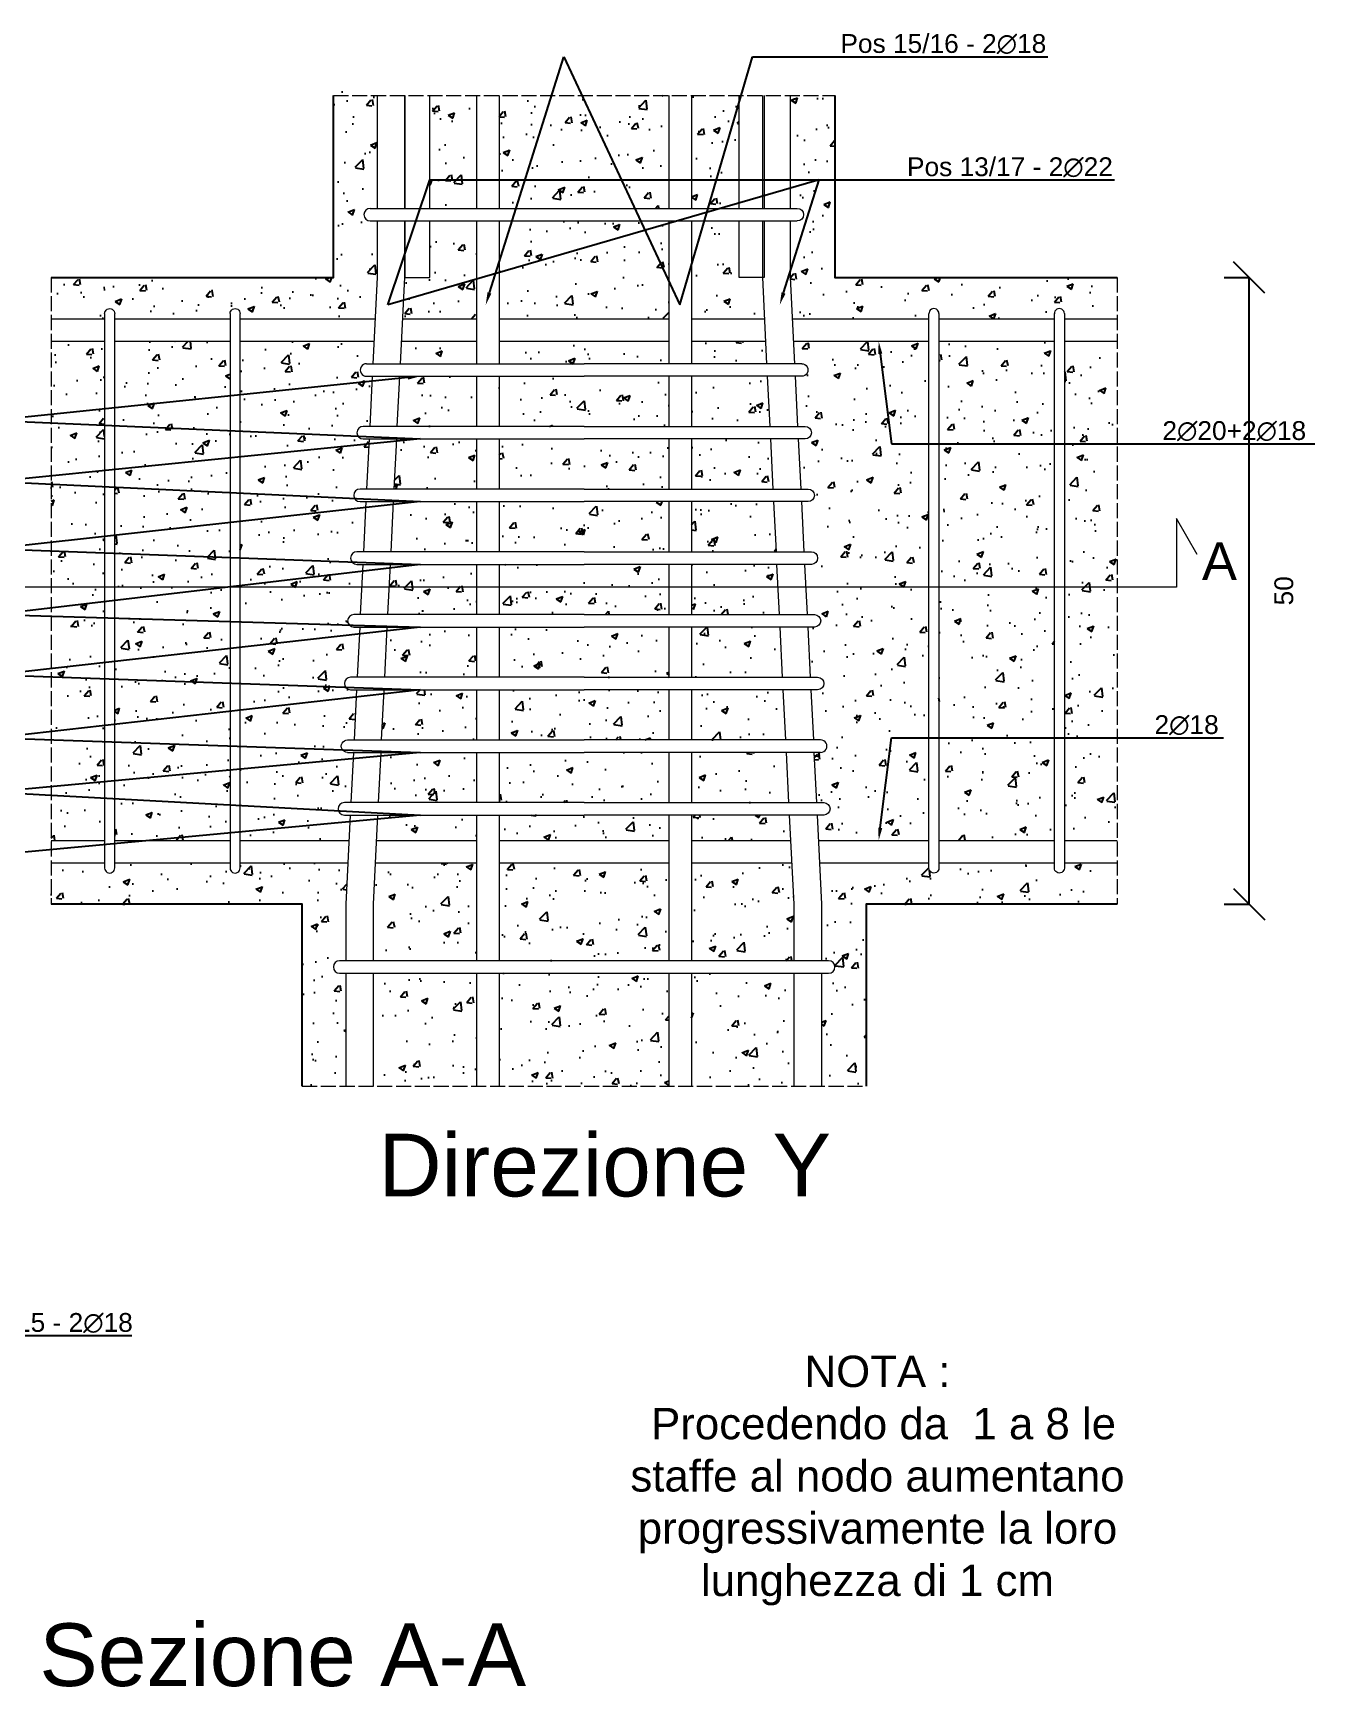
# Model space of a CAD drawing. Header units: millimetres. Extents: x -455371 to 117772, y -78417 to 116564.
# Drawn here: x -236743 to -235721, y 112740 to 114059 of the extents above; entities that cross this region are included whole.
import ezdxf
from ezdxf import colors
from ezdxf.entities.mleader import LeaderData, LeaderLine
from ezdxf.math import Vec2, Vec3

# ---------------------------------------------------------------- set-up
doc = ezdxf.new("R2010")
doc.units = ezdxf.units.MM
doc.linetypes.add('ACAD_ISO02W100', pattern=[15, 12, -3])
doc.layers.get('0').update_dxf_attribs({"color": 255})
for name, color, linetype, lineweight in [('armature', 5, 'Continuous', 18), ('Cls', 7, 'Continuous', 25), ('quote', 5, 'Continuous', 15), ('Scritte', 7, 'Continuous', 15), ('staffe', 10, 'Continuous', 15), ('tratteggio 1 a 50', 230, 'ACAD_ISO02W100', 15)]:
    doc.layers.add(name, color=color, linetype=linetype, lineweight=lineweight)
doc.layers.add('RETINI', color=253, linetype='Continuous')
doc.styles.get("Standard").update_dxf_attribs({"font": 'arial.ttf'})
doc.dimstyles.new('scala 1 a 10', dxfattribs={"dimtxt": 15, "dimasz": 25, "dimexe": 0.183, "dimexo": 0.1, "dimgap": 20, "dimtad": 2, "dimdec": 0, "dimlfac": 0.1, "dimzin": 0, "dimdsep": 46, "dimtxsty": 'Standard', "dimblk": 'OBLIQUE', "dimcen": -25, "dimadec": 0, "dimazin": 0, "dimtfac": 1, "dimtdec": 0, "dimtofl": 0, "dimtmove": 0, "dimatfit": 3, "dimfxl": 20, "dimfxlon": 1, "dimtolj": 1, "dimtzin": 0, "dimarcsym": 0})

# ---------------------------------------------------------------- blocks, each defined once
blk = doc.blocks.new('*U3242')
at = {"layer": 'staffe'}
blk.add_lwpolyline([(-4, -220.9), (-4, 221.1)], dxfattribs=at)
blk.add_lwpolyline([(4, 221.1), (4, -221.1, -1.019498), (-4, -220.9)], format="xyb", dxfattribs=at)
blk.add_arc((0, 221.1), 4, 0, 182.2127, dxfattribs=at)
blk = doc.blocks.new('*U3243')
at = {"layer": 'armature', "color": 0, "linetype": 'ByBlock', "lineweight": -2, "transparency": 16777216}
for p in [(0, 0), (100, 0)]:
    blk.add_blockref('*U3242', p, dxfattribs=at)
blk = doc.blocks.new('*U3236')
at = {"layer": 'staffe'}
blk.add_lwpolyline([(-4, -220.9), (-4, 221.1)], dxfattribs=at)
blk.add_lwpolyline([(4, 221.1), (4, -221.1, -1.019498), (-4, -220.9)], format="xyb", dxfattribs=at)
blk.add_arc((0, 221.1), 4, 0, 182.2127, dxfattribs=at)
blk = doc.blocks.new('*U3237')
at = {"layer": 'armature', "color": 0, "linetype": 'ByBlock', "lineweight": -2, "transparency": 16777216}
for p in [(0, 0), (100, 0)]:
    blk.add_blockref('*U3236', p, dxfattribs=at)
blk = doc.blocks.new('_Oblique')
at = {"color": 0, "linetype": 'ByBlock', "lineweight": -2}
blk.add_line((-0.5, -0.5), (0.5, 0.5), dxfattribs=at)
blk = doc.blocks.new('*D3402')
at = {"layer": 'Defpoints', "color": 0, "transparency": 16777216}
for p in [(-236503.7, 113864.6), (-235773.3, 113864.6), (-236528.7, 113364.6)]:
    blk.add_point(p, dxfattribs=at)
at = {"layer": 'quote', "color": 0, "lineweight": -2, "transparency": 16777216}
for p, q in [((-235793.3, 113864.6), (-235773.1, 113864.6)), ((-235773.3, 113364.6), (-235773.3, 113864.6)), ((-235793.3, 113364.6), (-235773.1, 113364.6))]:
    blk.add_line(p, q, dxfattribs=at)
at = {"layer": 'quote', "color": 0, "lineweight": -2, "transparency": 16777216, "xscale": 25, "yscale": 25, "zscale": 25}
for p, rotation in [((-235773.3, 113864.6), 90), ((-235773.3, 113364.6), 270)]:
    blk.add_blockref('_Oblique', p, dxfattribs=dict(at, rotation=rotation))
at = {"layer": 'quote', "color": 0, "transparency": 16777216, "insert": (-235745.6, 113614.6), "char_height": 15, "attachment_point": 5, "rotation": 90}
blk.add_mtext('\\A1;50', dxfattribs=at)

msp = doc.modelspace()

# ---------------------------------------------------------------- hatches: boundary and pattern name
at = {"layer": 'RETINI'}
h = msp.add_hatch(dxfattribs=at)
h.set_pattern_fill('AR-CONC', color=256, scale=0.29)
h.set_pattern_definition([(50, (95813.587, 0), (52.833554, -4.622335), [5.5245, -60.7695]), (355, (95813.587, 0), (-10.220592, 55.406485), [4.4196, -48.615769]), (100.451445, (95817.99, -0.385), (42.612962, 50.784148), [4.6951026, -51.646171]), (46.1842, (95813.59, 14.73), (78.612922, -12.192275), [8.28675, -91.15425]), (96.635558, (95820.14, 13.716), (68.847199, 71.753576), [7.042657, -77.469326]), (351.18415, (95813.59, 14.73), (68.847199, 71.753576), [6.62939, -72.923322]), (21, (95820.953, 11.05), (43.9681735, -29.6569075), [5.5245, -60.7695]), (326, (95820.953, 11.05), (17.922588, 53.41451), [4.4196, -48.6156]), (71.451445, (95824.617, 8.58), (61.8907616, 23.757603), [4.6951026, -51.646082]), (37.5, (95813.587, 0), (0.8956949, 24.5209613), [0, -48.02632, 0, -49.3522, 0, -48.79975]), (7.5, (95813.587, 0), (19.3777021, 29.0523667), [0, -28.13812, 0, -46.92142, 0, -18.59915]), (327.5, (95797.161, 0), (39.3212726, -1.6613358), [0, -18.415, 0, -57.4548, 0, -76.2381]), (317.5, (95789.795, 0), (42.9574626, 7.3736824), [0, -23.9395, 0, -38.15588, 0, -54.1401])])
h.paths.add_polyline_path([(-236686.1, 113813.6), (-236728.7, 113813.6), (-236728.7, 113415.6), (-236686.1, 113415.6)])
h.paths.add_polyline_path([(-236586.1, 113813.6), (-236678.1, 113813.6), (-236678.1, 113415.6), (-236586.1, 113415.6)])
h.paths.add_polyline_path([(-236475.2, 113735.7), (-236479.9, 113735.7, -1), (-236479.9, 113745.7), (-236474.7, 113745.7), (-236472.7, 113785.7), (-236477.2, 113785.7, -0.998059), (-236477.3, 113795.7), (-236472.2, 113795.7), (-236471.3, 113813.6), (-236578.1, 113813.6), (-236578.1, 113415.6), (-236491.2, 113415.6), (-236490.2, 113435.7), (-236494.9, 113435.7, -1), (-236494.9, 113445.7), (-236489.7, 113445.7), (-236487.7, 113485.7), (-236492.3, 113485.7, -1), (-236492.5, 113495.7), (-236487.2, 113495.7), (-236485.2, 113535.7), (-236489.9, 113535.7, -1), (-236489.9, 113545.7), (-236484.7, 113545.7), (-236482.7, 113585.7), (-236487.4, 113585.7, -1), (-236487.4, 113595.7), (-236482.2, 113595.7), (-236480.2, 113635.7), (-236484.9, 113635.7, -1), (-236484.9, 113645.7), (-236479.7, 113645.7), (-236477.7, 113685.7), (-236482.4, 113685.7, -1), (-236482.4, 113695.7), (-236477.2, 113695.7)])
h.paths.add_polyline_path([(-236389.4, 113785.7), (-236450.7, 113785.7), (-236452.7, 113745.7), (-236389.4, 113745.7)])
h.paths.add_polyline_path([(-236389.4, 113813.6), (-236449.3, 113813.6), (-236450.2, 113795.7), (-236389.4, 113795.7)])
h.paths.add_polyline_path([(-236236, 113813.6), (-236371.4, 113813.6), (-236371.4, 113795.7), (-236303.7, 113795.7), (-236236, 113795.7)])
h.paths.add_polyline_path([(-236236, 113785.7), (-236303.7, 113785.7), (-236371.4, 113785.7), (-236371.4, 113745.7), (-236303.7, 113745.7), (-236236, 113745.7)])
h.paths.add_polyline_path([(-236158.8, 113813.6), (-236218, 113813.6), (-236218, 113795.7), (-236157.9, 113795.7)])
h.paths.add_polyline_path([(-236157.4, 113785.7), (-236218, 113785.7), (-236218, 113745.7), (-236155.4, 113745.7)])
h.paths.add_polyline_path([(-236154.9, 113735.7), (-236218, 113735.7), (-236218, 113695.7), (-236152.9, 113695.7)])
h.paths.add_polyline_path([(-236236, 113735.7), (-236303.7, 113735.7), (-236371.4, 113735.7), (-236371.4, 113695.7), (-236303.7, 113695.7), (-236236, 113695.7)])
h.paths.add_polyline_path([(-236389.4, 113735.7), (-236453.2, 113735.7), (-236455.2, 113695.7), (-236389.4, 113695.7)])
h.paths.add_polyline_path([(-236389.4, 113685.7), (-236455.7, 113685.7), (-236457.7, 113645.7), (-236389.4, 113645.7)])
h.paths.add_polyline_path([(-236236, 113685.7), (-236303.7, 113685.7), (-236371.4, 113685.7), (-236371.4, 113645.7), (-236303.7, 113645.7), (-236236, 113645.7)])
h.paths.add_polyline_path([(-236152.4, 113685.7), (-236218, 113685.7), (-236218, 113645.7), (-236150.4, 113645.7)])
h.paths.add_polyline_path([(-236149.9, 113635.7), (-236218, 113635.7), (-236218, 113595.7), (-236147.9, 113595.7)])
h.paths.add_polyline_path([(-236236, 113635.7), (-236303.7, 113635.7), (-236371.4, 113635.7), (-236371.4, 113595.7), (-236303.7, 113595.7), (-236236, 113595.7)])
h.paths.add_polyline_path([(-236389.4, 113635.7), (-236458.2, 113635.7), (-236460.2, 113595.7), (-236389.4, 113595.7)])
h.paths.add_polyline_path([(-236389.4, 113585.7), (-236460.7, 113585.7), (-236462.7, 113545.7), (-236389.4, 113545.7)])
h.paths.add_polyline_path([(-236236, 113585.7), (-236303.7, 113585.7), (-236371.4, 113585.7), (-236371.4, 113545.7), (-236303.7, 113545.7), (-236236, 113545.7)])
h.paths.add_polyline_path([(-236147.4, 113585.7), (-236218, 113585.7), (-236218, 113545.7), (-236145.4, 113545.7)])
h.paths.add_polyline_path([(-236144.9, 113535.7), (-236218, 113535.7), (-236218, 113495.7), (-236142.9, 113495.7)])
h.paths.add_polyline_path([(-236236, 113535.7), (-236303.7, 113535.7), (-236371.4, 113535.7), (-236371.4, 113495.7), (-236303.7, 113495.7), (-236236, 113495.7)])
h.paths.add_polyline_path([(-236389.4, 113535.7), (-236463.2, 113535.7), (-236465.2, 113495.7), (-236389.4, 113495.7)])
h.paths.add_polyline_path([(-236389.4, 113485.7), (-236465.7, 113485.7), (-236467.7, 113445.7), (-236389.4, 113445.7)])
h.paths.add_polyline_path([(-236236, 113485.7), (-236303.7, 113485.7), (-236371.4, 113485.7), (-236371.4, 113445.7), (-236303.7, 113445.7), (-236236, 113445.7)])
h.paths.add_polyline_path([(-236142.4, 113485.7), (-236218, 113485.7), (-236218, 113445.7), (-236140.4, 113445.7)])
h.paths.add_polyline_path([(-236139.9, 113435.7), (-236218, 113435.7), (-236218, 113415.6), (-236138.9, 113415.6)])
h.paths.add_polyline_path([(-236236, 113435.7), (-236303.7, 113435.7), (-236371.4, 113435.7), (-236371.4, 113415.6), (-236236, 113415.6)])
h.paths.add_polyline_path([(-236389.4, 113435.7), (-236468.2, 113435.7), (-236469.2, 113415.6), (-236389.4, 113415.6)])
h.paths.add_polyline_path([(-236028.7, 113813.6), (-236136.8, 113813.6), (-236135.9, 113795.7), (-236130.2, 113795.7, -1.001944), (-236130.2, 113785.7), (-236135.4, 113785.7), (-236133.4, 113745.7), (-236127.5, 113745.7, -1), (-236127.5, 113735.7), (-236132.9, 113735.7), (-236130.9, 113695.7), (-236125, 113695.7, -1), (-236125, 113685.7), (-236130.4, 113685.7), (-236128.4, 113645.7), (-236122.5, 113645.7, -1), (-236122.5, 113635.7), (-236127.9, 113635.7), (-236125.9, 113595.7), (-236120, 113595.7, -1), (-236120, 113585.7), (-236125.4, 113585.7), (-236123.4, 113545.7), (-236117.5, 113545.7, -1), (-236117.5, 113535.7), (-236122.9, 113535.7), (-236120.9, 113495.7), (-236115.1, 113495.7, -1), (-236114.9, 113485.7), (-236120.4, 113485.7), (-236118.4, 113445.7), (-236112.5, 113445.7, -1), (-236112.5, 113435.7), (-236117.9, 113435.7), (-236116.9, 113415.6), (-236028.7, 113415.6)])
h.paths.add_polyline_path([(-235928.7, 113813.6), (-236020.7, 113813.6), (-236020.7, 113415.6), (-235928.7, 113415.6)])
h.paths.add_polyline_path([(-235878.7, 113813.6), (-235920.7, 113813.6), (-235920.7, 113415.6), (-235878.7, 113415.6)])
h.paths.add_polyline_path([(-236136.3, 113364.6), (-236138, 113397.6), (-236218, 113397.6), (-236218, 113319.6), (-236136.3, 113319.6)])
h.paths.add_polyline_path([(-236236, 113397.6), (-236371.4, 113397.6), (-236371.4, 113319.6), (-236236, 113319.6)])
h.paths.add_polyline_path([(-236389.4, 113397.6), (-236470.1, 113397.6), (-236471.7, 113364.6), (-236471.7, 113319.6), (-236389.4, 113319.6)])
h.paths.add_polyline_path([(-236389.4, 113309.6), (-236471.7, 113309.6), (-236471.7, 113219.6), (-236389.4, 113219.6)])
h.paths.add_polyline_path([(-236236, 113309.6), (-236371.4, 113309.6), (-236371.4, 113219.6), (-236236, 113219.6)])
h.paths.add_polyline_path([(-236136.3, 113309.6), (-236218, 113309.6), (-236218, 113219.6), (-236136.3, 113219.6)])
h.paths.add_polyline_path([(-236389.4, 113909.6), (-236426.7, 113909.6), (-236426.7, 113864.6), (-236446.7, 113864.6), (-236448.4, 113831.6), (-236389.4, 113831.6)])
h.paths.add_polyline_path([(-236236, 113909.6), (-236371.4, 113909.6), (-236371.4, 113831.6), (-236236, 113831.6)])
h.paths.add_polyline_path([(-236161.3, 113864.6), (-236180.1, 113864.6), (-236180.1, 113909.6), (-236218, 113909.6), (-236218, 113831.6), (-236159.7, 113831.6)])
h.paths.add_polyline_path([(-236180.1, 114009.6), (-236218, 114009.6), (-236218, 113919.6), (-236180.1, 113919.6)])
h.paths.add_polyline_path([(-236236, 114009.6), (-236371.4, 114009.6), (-236371.4, 113919.6), (-236236, 113919.6)])
h.paths.add_polyline_path([(-236389.4, 114009.6), (-236426.7, 114009.6), (-236426.7, 113919.6), (-236389.4, 113919.6)])
edge = h.paths.add_edge_path()
edge.add_line((-236139.3, 114009.6), (-236139.3, 113919.6))
edge.add_line((-236139.3, 113919.6), (-236133.7, 113919.6))
edge.add_arc((-236133.7, 113914.6), 5, -89.9825, 90, ccw=False)
edge.add_line((-236133.7, 113909.6), (-236139.3, 113909.6))
edge.add_line((-236139.3, 113909.6), (-236139.3, 113864.6))
edge.add_line((-236139.3, 113864.6), (-236137.7, 113831.6))
edge.add_line((-236137.7, 113831.6), (-236028.7, 113831.6))
edge.add_line((-236028.7, 113831.6), (-236028.7, 113835.5))
edge.add_arc((-236024.7, 113835.6), 4, 0.0004, 182.2127, ccw=False)
edge.add_line((-236020.7, 113835.6), (-236020.7, 113831.6))
edge.add_line((-236020.7, 113831.6), (-235928.7, 113831.6))
edge.add_line((-235928.7, 113831.6), (-235928.7, 113835.5))
edge.add_arc((-235924.7, 113835.6), 4, 0.0004, 182.2127, ccw=False)
edge.add_line((-235920.7, 113835.6), (-235920.7, 113831.6))
edge.add_line((-235920.7, 113831.6), (-235878.7, 113831.6))
edge.add_line((-235878.7, 113831.6), (-235878.7, 113864.6))
edge.add_line((-235878.7, 113864.6), (-236103.7, 113864.6))
edge.add_line((-236103.7, 113864.6), (-236103.7, 114009.6))
edge.add_line((-236103.7, 114009.6), (-236139.3, 114009.6))
edge = h.paths.add_edge_path()
edge.add_line((-236114.3, 113219.6), (-236078.7, 113219.6))
edge.add_line((-236078.7, 113219.6), (-236078.7, 113364.6))
edge.add_line((-236078.7, 113364.6), (-235878.7, 113364.6))
edge.add_line((-235878.7, 113364.6), (-235878.7, 113397.6))
edge.add_line((-235878.7, 113397.6), (-235920.7, 113397.6))
edge.add_line((-235920.7, 113397.6), (-235920.7, 113393.5))
edge.add_arc((-235924.7, 113393.5), 4, -177.7873, 0, ccw=False)
edge.add_line((-235928.7, 113393.3), (-235928.7, 113397.6))
edge.add_line((-235928.7, 113397.6), (-236020.7, 113397.6))
edge.add_line((-236020.7, 113397.6), (-236020.7, 113393.5))
edge.add_arc((-236024.7, 113393.5), 4, -177.7873, 0, ccw=False)
edge.add_line((-236028.7, 113393.3), (-236028.7, 113397.6))
edge.add_line((-236028.7, 113397.6), (-236116, 113397.6))
edge.add_line((-236116, 113397.6), (-236114.3, 113364.6))
edge.add_line((-236114.3, 113364.6), (-236114.3, 113319.6))
edge.add_line((-236114.3, 113319.6), (-236108.7, 113319.6))
edge.add_arc((-236108.7, 113314.6), 5, -90, 90, ccw=False)
edge.add_line((-236108.7, 113309.6), (-236114.3, 113309.6))
edge.add_line((-236114.3, 113309.6), (-236114.3, 113219.6))
edge = h.paths.add_edge_path()
edge.add_line((-236528.7, 113219.6), (-236493.7, 113219.6))
edge.add_line((-236493.7, 113219.6), (-236493.7, 113309.6))
edge.add_line((-236493.7, 113309.6), (-236498.7, 113309.6))
edge.add_arc((-236498.7, 113314.6), 5, 90, 270, ccw=False)
edge.add_line((-236498.7, 113319.6), (-236493.7, 113319.6))
edge.add_line((-236493.7, 113319.6), (-236493.7, 113364.6))
edge.add_line((-236493.7, 113364.6), (-236492.1, 113397.6))
edge.add_line((-236492.1, 113397.6), (-236578.1, 113397.6))
edge.add_line((-236578.1, 113397.6), (-236578.1, 113393.6))
edge.add_arc((-236582.1, 113393.5), 4, -180, 2.2127, ccw=False)
edge.add_line((-236586.1, 113393.5), (-236586.1, 113397.6))
edge.add_line((-236586.1, 113397.6), (-236678.1, 113397.6))
edge.add_line((-236678.1, 113397.6), (-236678.1, 113393.6))
edge.add_arc((-236682.1, 113393.5), 4, -180, 2.2127, ccw=False)
edge.add_line((-236686.1, 113393.5), (-236686.1, 113397.6))
edge.add_line((-236686.1, 113397.6), (-236728.7, 113397.6))
edge.add_line((-236728.7, 113397.6), (-236728.7, 113364.6))
edge.add_line((-236728.7, 113364.6), (-236528.7, 113364.6))
edge.add_line((-236528.7, 113364.6), (-236528.7, 113219.6))
edge = h.paths.add_edge_path()
edge.add_line((-236479.3, 114014.6), (-236503.7, 114014.6))
edge.add_line((-236503.7, 114014.6), (-236503.7, 113864.6))
edge.add_line((-236503.7, 113864.6), (-236728.7, 113864.6))
edge.add_line((-236728.7, 113864.6), (-236728.7, 113831.6))
edge.add_line((-236728.7, 113831.6), (-236686.1, 113831.6))
edge.add_line((-236686.1, 113831.6), (-236686.1, 113835.6))
edge.add_arc((-236682.1, 113835.6), 4, 2.2127, 180.0004, ccw=False)
edge.add_line((-236678.1, 113835.8), (-236678.1, 113831.6))
edge.add_line((-236678.1, 113831.6), (-236586.1, 113831.6))
edge.add_line((-236586.1, 113831.6), (-236586.1, 113835.6))
edge.add_arc((-236582.1, 113835.6), 4, 2.2127, 180.0004, ccw=False)
edge.add_line((-236578.1, 113835.8), (-236578.1, 113831.6))
edge.add_line((-236578.1, 113831.6), (-236470.4, 113831.6))
edge.add_line((-236470.4, 113831.6), (-236468.7, 113864.6))
edge.add_line((-236468.7, 113864.6), (-236468.7, 113909.6))
edge.add_line((-236468.7, 113909.6), (-236474.3, 113909.6))
edge.add_arc((-236474.3, 113914.6), 5, 90.0176, 270.0177, ccw=False)
edge.add_line((-236474.3, 113919.6), (-236468.7, 113919.6))
edge.add_line((-236468.7, 113919.6), (-236468.7, 114009.6))
edge.add_line((-236468.7, 114009.6), (-236474.3, 114009.6))
edge.add_arc((-236474.3, 114014.6), 5, 180, 270.0177, ccw=False)

# ---------------------------------------------------------------- linework, layer by layer
at = {"layer": 'armature'}
for points in [[(-236468.7, 114009.6), (-236468.7, 113919.6)], [(-236446.7, 113919.6), (-236446.7, 114009.6)], [(-236446.7, 114009.6), (-236446.7, 113919.6)], [(-236426.7, 113919.6), (-236426.7, 114009.6)], [(-236389.4, 113919.6), (-236389.4, 114009.6)], [(-236371.4, 114009.6), (-236371.4, 113919.6)], [(-236236, 113919.6), (-236236, 114009.6)], [(-236218, 114009.6), (-236218, 113919.6)], [(-236180.1, 113919.6), (-236180.1, 114009.6)], [(-236161.3, 113919.6), (-236161.3, 114009.6)], [(-236160.1, 114009.6), (-236160.1, 113919.6)], [(-236139.3, 114009.6), (-236139.3, 113919.6)], [(-236468.7, 113909.6), (-236468.7, 113864.6), (-236472.2, 113795.7)], [(-236450.2, 113795.7), (-236446.7, 113864.6), (-236446.7, 113909.6)], [(-236446.7, 113909.6), (-236446.7, 113864.6), (-236426.7, 113864.6), (-236426.7, 113909.6)], [(-236389.4, 113795.7), (-236389.4, 113909.6)], [(-236371.4, 113909.6), (-236371.4, 113795.7)], [(-236236, 113795.7), (-236236, 113909.6)], [(-236218, 113909.6), (-236218, 113795.7)], [(-236160.1, 113909.6), (-236160.1, 113864.6), (-236180.1, 113864.6), (-236180.1, 113909.6)], [(-236157.9, 113795.7), (-236161.3, 113864.6), (-236161.3, 113909.6)], [(-236139.3, 113909.6), (-236139.3, 113864.6), (-236135.9, 113795.7)], [(-236728.7, 113831.6), (-236686.1, 113831.6)], [(-236678.1, 113831.6), (-236586.1, 113831.6)], [(-236578.1, 113831.6), (-236470.4, 113831.6)], [(-236448.4, 113831.6), (-236389.4, 113831.6)], [(-236371.4, 113831.6), (-236236, 113831.6)], [(-236218, 113831.6), (-236159.7, 113831.6)], [(-236137.7, 113831.6), (-236028.7, 113831.6)], [(-236020.7, 113831.6), (-235928.7, 113831.6)], [(-235920.7, 113831.6), (-235878.7, 113831.6)], [(-236728.7, 113813.6), (-236686.1, 113813.6)], [(-236678.1, 113813.6), (-236586.1, 113813.6)], [(-236578.1, 113813.6), (-236471.3, 113813.6)], [(-236449.3, 113813.6), (-236389.4, 113813.6)], [(-236371.4, 113813.6), (-236236, 113813.6)], [(-236218, 113813.6), (-236158.8, 113813.6)], [(-236136.8, 113813.6), (-236028.7, 113813.6)], [(-236020.7, 113813.6), (-235928.7, 113813.6)], [(-235920.7, 113813.6), (-235878.7, 113813.6)], [(-236472.7, 113785.7), (-236474.7, 113745.7)], [(-236452.7, 113745.7), (-236450.7, 113785.7)], [(-236389.4, 113745.7), (-236389.4, 113785.7)], [(-236371.4, 113785.7), (-236371.4, 113745.7)], [(-236236, 113745.7), (-236236, 113785.7)], [(-236218, 113785.7), (-236218, 113745.7)], [(-236155.4, 113745.7), (-236157.4, 113785.7)], [(-236135.4, 113785.7), (-236133.4, 113745.7)], [(-236475.2, 113735.7), (-236477.2, 113695.7)], [(-236455.2, 113695.7), (-236453.2, 113735.7)], [(-236389.4, 113695.7), (-236389.4, 113735.7)], [(-236371.4, 113735.7), (-236371.4, 113695.7)], [(-236236, 113695.7), (-236236, 113735.7)], [(-236218, 113735.7), (-236218, 113695.7)], [(-236152.9, 113695.7), (-236154.9, 113735.7)], [(-236132.9, 113735.7), (-236130.9, 113695.7)], [(-236477.7, 113685.7), (-236479.7, 113645.7)], [(-236457.7, 113645.7), (-236455.7, 113685.7)], [(-236389.4, 113645.7), (-236389.4, 113685.7)], [(-236371.4, 113685.7), (-236371.4, 113645.7)], [(-236236, 113645.7), (-236236, 113685.7)], [(-236218, 113685.7), (-236218, 113645.7)], [(-236150.4, 113645.7), (-236152.4, 113685.7)], [(-236130.4, 113685.7), (-236128.4, 113645.7)], [(-236480.2, 113635.7), (-236482.2, 113595.7)], [(-236460.2, 113595.7), (-236458.2, 113635.7)], [(-236389.4, 113595.7), (-236389.4, 113635.7)], [(-236371.4, 113635.7), (-236371.4, 113595.7)], [(-236236, 113595.7), (-236236, 113635.7)], [(-236218, 113635.7), (-236218, 113595.7)], [(-236147.9, 113595.7), (-236149.9, 113635.7)], [(-236127.9, 113635.7), (-236125.9, 113595.7)], [(-236482.7, 113585.7), (-236484.7, 113545.7)], [(-236462.7, 113545.7), (-236460.7, 113585.7)], [(-236389.4, 113545.7), (-236389.4, 113585.7)], [(-236371.4, 113585.7), (-236371.4, 113545.7)], [(-236236, 113545.7), (-236236, 113585.7)], [(-236218, 113585.7), (-236218, 113545.7)], [(-236145.4, 113545.7), (-236147.4, 113585.7)], [(-236125.4, 113585.7), (-236123.4, 113545.7)], [(-236485.2, 113535.7), (-236487.2, 113495.7)], [(-236465.2, 113495.7), (-236463.2, 113535.7)], [(-236389.4, 113495.7), (-236389.4, 113535.7)], [(-236371.4, 113535.7), (-236371.4, 113495.7)], [(-236236, 113495.7), (-236236, 113535.7)], [(-236218, 113535.7), (-236218, 113495.7)], [(-236142.9, 113495.7), (-236144.9, 113535.7)], [(-236122.9, 113535.7), (-236120.9, 113495.7)], [(-236487.7, 113485.7), (-236489.7, 113445.7)], [(-236467.7, 113445.7), (-236465.7, 113485.7)], [(-236389.4, 113445.7), (-236389.4, 113485.7)], [(-236371.4, 113485.7), (-236371.4, 113445.7)], [(-236236, 113445.7), (-236236, 113485.7)], [(-236218, 113485.7), (-236218, 113445.7)], [(-236140.4, 113445.7), (-236142.4, 113485.7)], [(-236120.4, 113485.7), (-236118.4, 113445.7)], [(-236490.2, 113435.7), (-236493.7, 113364.6), (-236493.7, 113319.6)], [(-236471.7, 113319.6), (-236471.7, 113364.6), (-236468.2, 113435.7)], [(-236389.4, 113319.6), (-236389.4, 113435.7)], [(-236371.4, 113435.7), (-236371.4, 113319.6)], [(-236236, 113319.6), (-236236, 113435.7)], [(-236218, 113435.7), (-236218, 113319.6)], [(-236136.3, 113319.6), (-236136.3, 113364.6), (-236139.9, 113435.7)], [(-236117.9, 113435.7), (-236114.3, 113364.6), (-236114.3, 113319.6)], [(-236728.7, 113415.6), (-236686.1, 113415.6)], [(-236678.1, 113415.6), (-236586.1, 113415.6)], [(-236578.1, 113415.6), (-236491.2, 113415.6)], [(-236469.2, 113415.6), (-236389.4, 113415.6)], [(-236371.4, 113415.6), (-236236, 113415.6)], [(-236218, 113415.6), (-236138.9, 113415.6)], [(-236116.9, 113415.6), (-236028.7, 113415.6)], [(-236020.7, 113415.6), (-235928.7, 113415.6)], [(-235920.7, 113415.6), (-235878.7, 113415.6)], [(-236728.7, 113397.6), (-236686.1, 113397.6)], [(-236678.1, 113397.6), (-236586.1, 113397.6)], [(-236578.1, 113397.6), (-236492.1, 113397.6)], [(-236470.1, 113397.6), (-236389.4, 113397.6)], [(-236371.4, 113397.6), (-236236, 113397.6)], [(-236218, 113397.6), (-236138, 113397.6)], [(-236116, 113397.6), (-236028.7, 113397.6)], [(-236020.7, 113397.6), (-235928.7, 113397.6)], [(-235920.7, 113397.6), (-235878.7, 113397.6)], [(-236493.7, 113309.6), (-236493.7, 113219.6)], [(-236471.7, 113219.6), (-236471.7, 113309.6)], [(-236389.4, 113219.6), (-236389.4, 113309.6)], [(-236371.4, 113309.6), (-236371.4, 113219.6)], [(-236236, 113219.6), (-236236, 113309.6)], [(-236218, 113309.6), (-236218, 113219.6)], [(-236136.3, 113219.6), (-236136.3, 113309.6)], [(-236114.3, 113309.6), (-236114.3, 113219.6)]]:
    msp.add_lwpolyline(points, dxfattribs=at)
at = {"layer": 'Cls'}
for points in [[(-236728.7, 113864.6), (-236503.7, 113864.6), (-236503.7, 114009.6)], [(-236103.7, 114009.6), (-236103.7, 113864.6), (-235878.7, 113864.6)], [(-236528.7, 113219.6), (-236528.7, 113364.6), (-236728.7, 113364.6)], [(-235878.7, 113364.6), (-236078.7, 113364.6), (-236078.7, 113219.6)]]:
    msp.add_lwpolyline(points, dxfattribs=at)
at = {"layer": 'quote'}
for p, q in [((-235814.9, 113643.5), (-235831.4, 113672.3)), ((-235831.4, 113672.3), (-235831.4, 113617.5)), ((-235831.4, 113617.5), (-236822.7, 113617.5))]:
    msp.add_line(p, q, dxfattribs=at)
at = {"layer": 'staffe'}
for points in [[(-236474.3, 113919.6, 1), (-236474.3, 113909.6), (-236133.7, 113909.6)], [(-236474.3, 113919.6), (-236133.7, 113919.6, -1), (-236133.7, 113909.6)], [(-236477.2, 113795.7, 1.001944), (-236477.2, 113785.7), (-236303.7, 113785.7)], [(-236130.2, 113795.7, -1.001944), (-236130.2, 113785.7), (-236303.7, 113785.7)], [(-236303.7, 113745.7), (-236479.9, 113745.7, 1), (-236479.9, 113735.7), (-236303.7, 113735.7)], [(-236303.7, 113745.7), (-236127.5, 113745.7, -1), (-236127.5, 113735.7), (-236303.7, 113735.7)], [(-236303.7, 113695.7), (-236482.4, 113695.7, 1), (-236482.4, 113685.7), (-236303.7, 113685.7)], [(-236303.7, 113695.7), (-236125, 113695.7, -1), (-236125, 113685.7), (-236303.7, 113685.7)], [(-236303.7, 113645.7), (-236484.9, 113645.7, 1), (-236484.9, 113635.7), (-236303.7, 113635.7)], [(-236303.7, 113645.7), (-236122.5, 113645.7, -1), (-236122.5, 113635.7), (-236303.7, 113635.7)], [(-236303.7, 113595.7), (-236487.4, 113595.7, 1), (-236487.4, 113585.7), (-236303.7, 113585.7)], [(-236303.7, 113595.7), (-236120, 113595.7, -1), (-236120, 113585.7), (-236303.7, 113585.7)], [(-236303.7, 113545.7), (-236489.9, 113545.7, 1), (-236489.9, 113535.7), (-236303.7, 113535.7)], [(-236303.7, 113545.7), (-236117.5, 113545.7, -1), (-236117.5, 113535.7), (-236303.7, 113535.7)], [(-236492.3, 113485.7, -1.014887), (-236492.3, 113495.7), (-236303.7, 113495.7)], [(-236115.1, 113485.7, 1.014887), (-236115.1, 113495.7), (-236303.7, 113495.7)], [(-236303.7, 113445.7), (-236494.9, 113445.7, 1), (-236494.9, 113435.7), (-236303.7, 113435.7)], [(-236303.7, 113445.7), (-236112.5, 113445.7, -1), (-236112.5, 113435.7), (-236303.7, 113435.7)]]:
    msp.add_lwpolyline(points, format="xyb", dxfattribs=at)
for points in [[(-236477.3, 113795.7), (-236303.7, 113795.7)], [(-236130.2, 113795.7), (-236303.7, 113795.7)], [(-236492.3, 113485.7), (-236303.7, 113485.7)], [(-236115.1, 113485.7), (-236303.7, 113485.7)]]:
    msp.add_lwpolyline(points, dxfattribs=at)
msp.add_lwpolyline([(-236108.7, 113319.6), (-236498.7, 113319.6, 1), (-236498.7, 113309.6), (-236108.7, 113309.6, 1)], format="xyb", close=True, dxfattribs=at)
at = {"layer": 'tratteggio 1 a 50'}
for points in [[(-236503.7, 114009.6), (-236103.7, 114009.6)], [(-236728.7, 113864.6), (-236728.7, 113364.6)], [(-235878.7, 113864.6), (-235878.7, 113364.6)], [(-236528.7, 113219.6), (-236078.7, 113219.6)]]:
    msp.add_lwpolyline(points, dxfattribs=at)

# ---------------------------------------------------------------- block references
at = {"layer": 'armature', "xscale": -1}
msp.add_blockref('*U3243', (-236582.1, 113614.6), dxfattribs=at)
at = {"layer": 'armature'}
msp.add_blockref('*U3237', (-236024.7, 113614.6), dxfattribs=at)

# ---------------------------------------------------------------- texts
at = {"layer": 'Scritte', "attachment_point": 1}
for s, width, heights, insert, char_height in [('\\pxt16;A', 52.404, [0], (-235811, 113653.2), 30), ('Direzione Y', 381.257, [89.6], (-236467.8, 113181.6), 50), ('\\pxqc;NOTA :\\P Procedendo da  1 a 8 le staffe al nodo aumentano progressivamente la loro lunghezza di 1 cm', 449.715, [0], (-236294.6, 113004.6), 25), ('Sezione A-A', 421.816, [0], (-236738.2, 112791.1), 50)]:
    msp.add_mtext_dynamic_manual_height_columns(s, width=width, gutter_width=12.5, heights=heights, dxfattribs=dict(at, insert=insert, char_height=char_height))

# ---------------------------------------------------------------- dimensions: what is measured, and where the dimension line sits
at = {"layer": 'quote'}
dim = msp.add_linear_dim(base=(-235773.3, 113864.6), p1=(-236528.7, 113364.6), p2=(-236503.7, 113864.6), angle=90, dimstyle='scala 1 a 10', dxfattribs=at)
dim.commit()
dim.dimension.update_dxf_attribs({"geometry": '*D3402', "text_midpoint": (-235745.6, 113614.6)})

# ---------------------------------------------------------------- leaders
ml = msp.add_multileader_mtext('Standard', dxfattribs=at)
ml.set_content('Pos 15/16 - 2∅18', color=256)
ml.set_leader_properties()
ml.build(insert=Vec2(0, 0))
ml.multileader.update_dxf_attribs({"text_left_attachment_type": 6, "text_right_attachment_type": 6, "dogleg_length": 20, "arrow_head_size": 10})
ctx = ml.context
ctx.base_point, ctx.char_height, ctx.arrow_head_size, ctx.landing_gap_size, ctx.plane_origin = Vec3(-236149.3, 114040.6), 15, 10, 50, Vec3(-236374.1, 113952.4)
ctx.left_attachment, ctx.right_attachment = 6, 6
notes = []
notes.append((ctx, [(0, (1, 1, 0), (-236169.3, 114040.6), (1, 0), 20, [(2, [(-236382.2, 113842.6), (-236319.9, 114040.6), (-236227.4, 113842.6), (-236169.3, 114040.6)], 0, [])])]))
ctx.mtext.insert, ctx.mtext.flow_direction = Vec3(-236099.3, 114058.6), 5
ml = msp.add_multileader_mtext('Standard', dxfattribs=at)
ml.set_content('Pos 13/17 - 2∅22', color=256)
ml.set_leader_properties()
ml.build(insert=Vec2(0, 0))
ml.multileader.update_dxf_attribs({"text_left_attachment_type": 6, "text_right_attachment_type": 6, "dogleg_length": 20, "arrow_head_size": 10})
ctx = ml.context
ctx.base_point, ctx.char_height, ctx.arrow_head_size, ctx.landing_gap_size, ctx.plane_origin = Vec3(-236096.2, 113942.3), 15, 10, 50, Vec3(-236143.7, 113932)
ctx.left_attachment, ctx.right_attachment = 6, 6
notes.append((ctx, [(0, (1, 1, 0), (-236116.2, 113942.3), (1, 0), 20, [(0, [(-236147.7, 113842.6), (-236116.2, 113942.3), (-236460.3, 113842.6), (-236426.7, 113942.3)], 0, [])])]))
ctx.mtext.insert, ctx.mtext.flow_direction = Vec3(-236046.2, 113960.3), 5
ml = msp.add_multileader_mtext('Standard', dxfattribs=at)
ml.set_content('8∅10/5', color=256)
ml.set_leader_properties()
ml.build(insert=Vec2(0, 0))
ml.multileader.update_dxf_attribs({"text_left_attachment_type": 6, "text_right_attachment_type": 6, "dogleg_length": 20, "arrow_head_size": 10})
ctx = ml.context
ctx.base_point, ctx.char_height, ctx.arrow_head_size, ctx.landing_gap_size, ctx.plane_origin = Vec3(-236960.9, 113804), 15, 10, 50, Vec3(-236542.9, 113880.1)
ctx.left_attachment, ctx.right_attachment, ctx.text_align_type = 6, 6, 2
notes.append((ctx, [(0, (1, 1, 0), (-236773.8, 113804), (-1, 0), 20, [(7, [(-236434.4, 113785.7), (-236773.8, 113750.6), (-236434.4, 113735.7), (-236773.8, 113701.7), (-236434.4, 113685.7), (-236773.8, 113648.2), (-236434.4, 113635.7), (-236773.8, 113595.7), (-236434.4, 113585.7), (-236773.8, 113547.5), (-236434.4, 113535.7), (-236773.8, 113497.3), (-236434.4, 113485.7), (-236773.8, 113454.1), (-236434.4, 113435.7), (-236773.8, 113404)], 0, [])])]))
ctx.mtext.insert, ctx.mtext.alignment, ctx.mtext.flow_direction = Vec3(-236843.8, 113822), 3, 5
ml = msp.add_multileader_mtext('Standard', dxfattribs=at)
ml.set_content('2∅20+2∅18', color=256)
ml.set_leader_properties()
ml.build(insert=Vec2(0, 0))
ml.multileader.update_dxf_attribs({"text_left_attachment_type": 6, "text_right_attachment_type": 6, "dogleg_length": 20, "arrow_head_size": 10})
ctx = ml.context
ctx.base_point, ctx.char_height, ctx.arrow_head_size, ctx.landing_gap_size, ctx.plane_origin = Vec3(-235892.5, 113731.9), 15, 10, 50, Vec3(-235754.4, 113742.2)
ctx.left_attachment, ctx.right_attachment = 6, 6
notes.append((ctx, [(0, (1, 1, 0), (-235912.5, 113731.9), (1, 0), 20, [(0, [(-236068.8, 113813.6), (-236058.6, 113731.9)], 0, [])])]))
ctx.mtext.insert, ctx.mtext.flow_direction = Vec3(-235842.5, 113749.9), 5
ml = msp.add_multileader_mtext('Standard', dxfattribs=at)
ml.set_content('2∅18', color=256)
ml.set_leader_properties()
ml.build(insert=Vec2(0, 0))
ml.multileader.update_dxf_attribs({"text_left_attachment_type": 6, "text_right_attachment_type": 6, "dogleg_length": 20, "arrow_head_size": 10})
ctx = ml.context
ctx.base_point, ctx.char_height, ctx.arrow_head_size, ctx.landing_gap_size, ctx.plane_origin = Vec3(-235898.8, 113497.4), 15, 10, 50, Vec3(-235754.4, 113487.1)
ctx.left_attachment, ctx.right_attachment = 6, 6
notes.append((ctx, [(0, (1, 1, 0), (-235918.8, 113497.4), (1, 0), 20, [(0, [(-236068.8, 113415.6), (-236058.6, 113497.4)], 0, [])])]))
ctx.mtext.insert, ctx.mtext.width, ctx.mtext.flow_direction = Vec3(-235848.8, 113515.4), 101.792, 5
ml = msp.add_multileader_mtext('Standard', dxfattribs=at)
ml.set_content('Pos 15 - 2∅18', color=256)
ml.set_leader_properties()
ml.build(insert=Vec2(0, 0))
ml.multileader.update_dxf_attribs({"text_left_attachment_type": 6, "text_right_attachment_type": 6, "dogleg_length": 20, "arrow_head_size": 10})
ctx = ml.context
ctx.base_point, ctx.char_height, ctx.arrow_head_size, ctx.landing_gap_size, ctx.plane_origin = Vec3(-236848.7, 113020.6), 15, 10, 50, Vec3(-236990, 113104)
ctx.left_attachment, ctx.right_attachment = 6, 6
notes.append((ctx, [(0, (1, 1, 0), (-236868.7, 113020.6), (1, 0), 20, [(1, [(-236992, 113051.6), (-236868.7, 113020.6), (-236990, 113208), (-236868.7, 113173.4)], 0, [])])]))
ctx.mtext.insert, ctx.mtext.flow_direction = Vec3(-236798.7, 113038.6), 5
for ctx, leaders in notes:
    for number, flags, end, landing, length, lines in leaders:
        leader = LeaderData()
        leader.index, (leader.has_last_leader_line, leader.has_dogleg_vector, leader.attachment_direction) = number, flags
        leader.last_leader_point, leader.dogleg_vector, leader.dogleg_length = Vec3(end), Vec3(landing), length
        for number, points, colour, breaks in lines:
            line = LeaderLine()
            line.index, line.vertices, line.color, line.breaks = number, Vec3.list(points), colors.encode_raw_color(colour), breaks
            leader.lines.append(line)
        ctx.leaders.append(leader)

doc.saveas('drawing.dxf')
